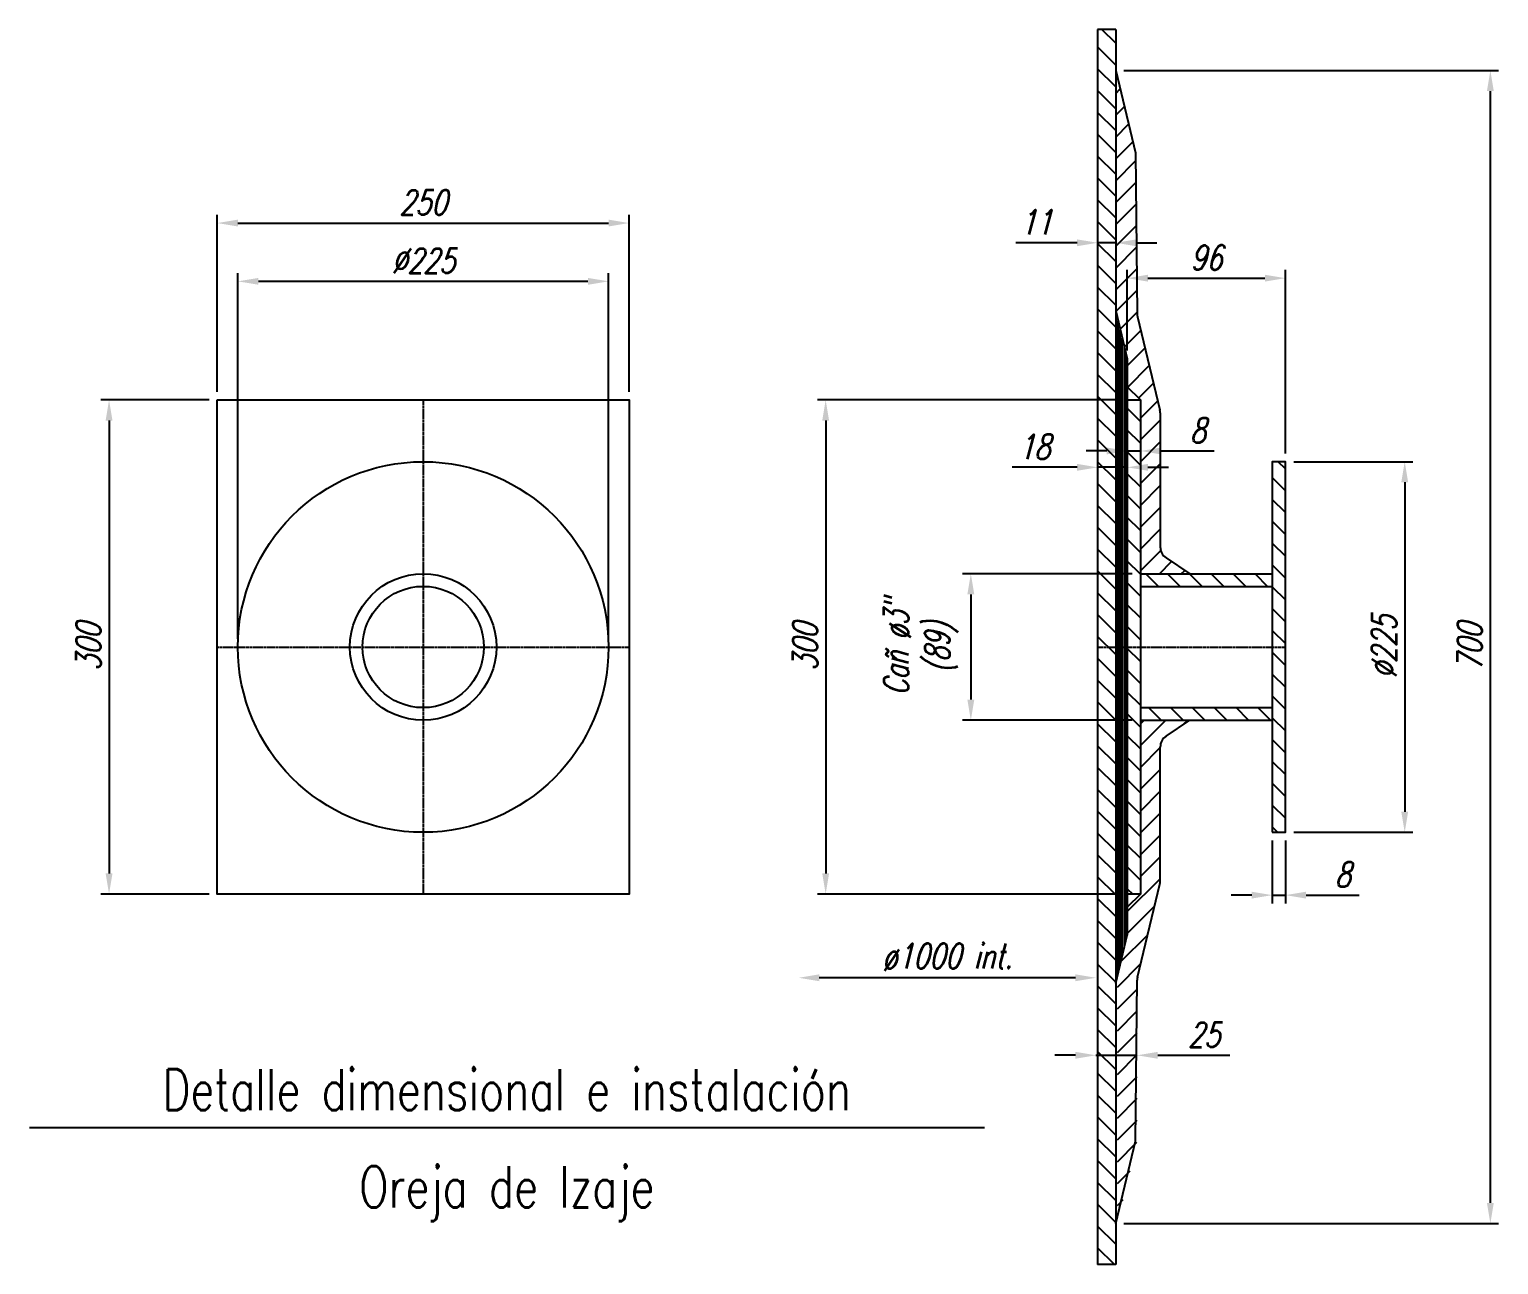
# Model space of a CAD drawing. Header units: inches. Extents: x -293597 to -232636, y -119329 to -80370.
# Drawn here: x -292427 to -291535, y -89234 to -88484 of the extents above; entities that cross this region are included whole.
import ezdxf
from ezdxf.enums import TextEntityAlignment as Align

# ---------------------------------------------------------------- set-up
doc = ezdxf.new("R2010")
doc.units = ezdxf.units.IN
doc.header["$MEASUREMENT"] = 0
doc.linetypes.add('CENTER', pattern=[2, 1.25, -0.25, 0.25, -0.25])
for name, color, linetype in [('IA-ACHU', 1, 'Continuous'), ('IA-DIBUJO', 3, 'Continuous'), ('IA-DIM', 7, 'Continuous'), ('IA-EJES', 4, 'CENTER'), ('IA-TITLE', 6, 'Continuous'), ('IA-TRAZ', 8, 'Continuous')]:
    doc.layers.add(name, color=color, linetype=linetype)
doc.styles.add('ING-AMB', font='romans.shx', dxfattribs={"width": 0.75, "oblique": 15})
doc.dimstyles.new('ING-AMB 5', dxfattribs={"dimscale": 5, "dimtxt": 3, "dimasz": 2.5, "dimexe": 1, "dimexo": 1, "dimgap": 1, "dimtad": 1, "dimdec": 0, "dimzin": 0, "dimdsep": 46, "dimtxsty": 'ING-AMB', "dimcen": 0.1, "dimclrd": 7, "dimclre": 7, "dimclrt": 2, "dimadec": 0, "dimazin": 0, "dimtfac": 1, "dimtdec": 0, "dimtmove": 0, "dimatfit": 3, "dimfxl": 1, "dimtolj": 1, "dimtzin": 0, "dimarcsym": 0})
pattern_1 = [(45, (-318665.946, -115142.8915), (-6.629126, 6.629126), [])]
pattern_2 = [(135, (-318665.946, -115142.8915), (-6.629126, -6.629126), [])]

# ---------------------------------------------------------------- blocks, each defined once
blk = doc.blocks.new('*D113')
at = {"layer": 'Defpoints', "color": 0, "ltscale": 0.5, "transparency": 16777216}
for p in [(-292300.29, -88636.92), (-292300.29, -88858.94), (-292075.29, -88858.94)]:
    blk.add_point(p, dxfattribs=at)
at = {"layer": 'IA-DIM', "color": 7, "linetype": 'ByBlock', "lineweight": -2, "ltscale": 0.5, "transparency": 16777216}
for p, q in [((-292300.29, -88853.94), (-292300.29, -88631.92)), ((-292075.29, -88853.94), (-292075.29, -88631.92)), ((-292087.79, -88636.92), (-292287.79, -88636.92))]:
    blk.add_line(p, q, dxfattribs=at)
at = {"layer": 'IA-DIM', "color": 7, "ltscale": 0.5, "transparency": 16777216}
for points in [[(-292287.79, -88634.84), (-292287.79, -88639), (-292300.29, -88636.92)], [(-292087.79, -88634.84), (-292087.79, -88639), (-292075.29, -88636.92)]]:
    blk.add_solid(points, dxfattribs=at)
at = {"layer": 'IA-DIM', "color": 2, "ltscale": 0.5, "transparency": 16777216, "insert": (-292187.79, -88624.42), "char_height": 15, "attachment_point": 5, "style": 'ING-AMB'}
blk.add_mtext('\\A1;%%C225', dxfattribs=at)
blk = doc.blocks.new('*D114')
at = {"layer": 'Defpoints', "color": 0, "ltscale": 0.5, "transparency": 16777216}
for p in [(-292062.79, -88601.53), (-292312.79, -88708.94), (-292062.79, -88708.94)]:
    blk.add_point(p, dxfattribs=at)
at = {"layer": 'IA-DIM', "color": 7, "linetype": 'ByBlock', "lineweight": -2, "ltscale": 0.5, "transparency": 16777216}
for p, q in [((-292312.79, -88703.94), (-292312.79, -88596.53)), ((-292062.79, -88703.94), (-292062.79, -88596.53)), ((-292300.29, -88601.53), (-292075.29, -88601.53))]:
    blk.add_line(p, q, dxfattribs=at)
at = {"layer": 'IA-DIM', "color": 7, "ltscale": 0.5, "transparency": 16777216}
for points in [[(-292300.29, -88599.45), (-292300.29, -88603.62), (-292312.79, -88601.53)], [(-292075.29, -88599.45), (-292075.29, -88603.62), (-292062.79, -88601.53)]]:
    blk.add_solid(points, dxfattribs=at)
at = {"layer": 'IA-DIM', "color": 2, "ltscale": 0.5, "transparency": 16777216, "insert": (-292187.79, -88589.03), "char_height": 15, "attachment_point": 5, "style": 'ING-AMB'}
blk.add_mtext('\\A1;250', dxfattribs=at)
blk = doc.blocks.new('*D115')
at = {"layer": 'Defpoints', "color": 0, "ltscale": 0.5, "transparency": 16777216}
for p in [(-292312.79, -88708.94), (-292378.46, -89008.94), (-292312.79, -89008.94)]:
    blk.add_point(p, dxfattribs=at)
at = {"layer": 'IA-DIM', "color": 7, "linetype": 'ByBlock', "lineweight": -2, "ltscale": 0.5, "transparency": 16777216}
for p, q in [((-292317.79, -88708.94), (-292383.46, -88708.94)), ((-292378.46, -88721.44), (-292378.46, -88996.44)), ((-292317.79, -89008.94), (-292383.46, -89008.94))]:
    blk.add_line(p, q, dxfattribs=at)
at = {"layer": 'IA-DIM', "color": 7, "ltscale": 0.5, "transparency": 16777216}
for points in [[(-292380.54, -88721.44), (-292376.38, -88721.44), (-292378.46, -88708.94)], [(-292380.54, -88996.44), (-292376.38, -88996.44), (-292378.46, -89008.94)]]:
    blk.add_solid(points, dxfattribs=at)
at = {"layer": 'IA-DIM', "color": 2, "ltscale": 0.5, "transparency": 16777216, "insert": (-292390.96, -88858.94), "char_height": 15, "attachment_point": 5, "rotation": 90, "style": 'ING-AMB'}
blk.add_mtext('\\A1;300', dxfattribs=at)
blk = doc.blocks.new('*D116')
at = {"layer": 'Defpoints', "color": 0, "ltscale": 0.5, "transparency": 16777216}
for p in [(-291664.42, -88746.44), (-291664.42, -88971.44), (-291592.02, -88971.44)]:
    blk.add_point(p, dxfattribs=at)
at = {"layer": 'IA-DIM', "color": 7, "linetype": 'ByBlock', "lineweight": -2, "ltscale": 0.5, "transparency": 16777216}
for p, q in [((-291659.42, -88746.44), (-291587.02, -88746.44)), ((-291592.02, -88758.94), (-291592.02, -88958.94)), ((-291659.42, -88971.44), (-291587.02, -88971.44))]:
    blk.add_line(p, q, dxfattribs=at)
at = {"layer": 'IA-DIM', "color": 7, "ltscale": 0.5, "transparency": 16777216}
for points in [[(-291594.11, -88758.94), (-291589.94, -88758.94), (-291592.02, -88746.44)], [(-291594.11, -88958.94), (-291589.94, -88958.94), (-291592.02, -88971.44)]]:
    blk.add_solid(points, dxfattribs=at)
at = {"layer": 'IA-DIM', "color": 2, "ltscale": 0.5, "transparency": 16777216, "insert": (-291604.52, -88858.94), "char_height": 15, "attachment_point": 5, "rotation": 90, "style": 'ING-AMB'}
blk.add_mtext('\\A1;%%C225', dxfattribs=at)
blk = doc.blocks.new('*D117')
at = {"layer": 'Defpoints', "color": 0, "ltscale": 0.5, "transparency": 16777216}
for p in [(-291959.87, -89059.76), (-291959.87, -89059.76), (-291779.42, -89059.76)]:
    blk.add_point(p, dxfattribs=at)
at = {"layer": 'IA-DIM', "color": 7, "linetype": 'ByBlock', "lineweight": -2, "ltscale": 0.5, "transparency": 16777216}
blk.add_line((-291791.92, -89059.76), (-291947.37, -89059.76), dxfattribs=at)
at = {"layer": 'IA-DIM', "color": 7, "ltscale": 0.5, "transparency": 16777216}
for points in [[(-291947.37, -89057.68), (-291947.37, -89061.85), (-291959.87, -89059.76)], [(-291791.92, -89057.68), (-291791.92, -89061.85), (-291779.42, -89059.76)]]:
    blk.add_solid(points, dxfattribs=at)
at = {"layer": 'IA-DIM', "color": 2, "ltscale": 0.5, "transparency": 16777216, "insert": (-291869.65, -89047.26), "char_height": 15, "attachment_point": 5, "style": 'ING-AMB'}
blk.add_mtext('\\A1;ø1000 int.', dxfattribs=at)
blk = doc.blocks.new('*D118')
at = {"layer": 'Defpoints', "color": 0, "ltscale": 0.5, "transparency": 16777216}
for p in [(-291778.42, -88613.52), (-291778.42, -88613.52), (-291767.42, -88613.52)]:
    blk.add_point(p, dxfattribs=at)
at = {"layer": 'IA-DIM', "color": 7, "linetype": 'ByBlock', "lineweight": -2, "ltscale": 0.5, "transparency": 16777216}
for p, q in [((-291790.92, -88613.52), (-291828.15, -88613.52)), ((-291767.42, -88613.52), (-291778.42, -88613.52)), ((-291754.92, -88613.52), (-291742.42, -88613.52))]:
    blk.add_line(p, q, dxfattribs=at)
at = {"layer": 'IA-DIM', "color": 7, "ltscale": 0.5, "transparency": 16777216}
for points in [[(-291790.92, -88611.44), (-291790.92, -88615.61), (-291778.42, -88613.52)], [(-291754.92, -88611.44), (-291754.92, -88615.61), (-291767.42, -88613.52)]]:
    blk.add_solid(points, dxfattribs=at)
at = {"layer": 'IA-DIM', "color": 2, "ltscale": 0.5, "transparency": 16777216, "insert": (-291815.78, -88601.02), "char_height": 15, "attachment_point": 5, "style": 'ING-AMB'}
blk.add_mtext('\\A1;11', dxfattribs=at)
blk = doc.blocks.new('*D119')
at = {"layer": 'Defpoints', "color": 0, "ltscale": 0.5, "transparency": 16777216}
for p in [(-291767.42, -88508.94), (-291540.04, -88508.94), (-291767.42, -89208.94)]:
    blk.add_point(p, dxfattribs=at)
at = {"layer": 'IA-DIM', "color": 7, "linetype": 'ByBlock', "lineweight": -2, "ltscale": 0.5, "transparency": 16777216}
for p, q in [((-291762.42, -88508.94), (-291535.04, -88508.94)), ((-291540.04, -89196.44), (-291540.04, -88521.44)), ((-291762.42, -89208.94), (-291535.04, -89208.94))]:
    blk.add_line(p, q, dxfattribs=at)
at = {"layer": 'IA-DIM', "color": 7, "ltscale": 0.5, "transparency": 16777216}
for points in [[(-291542.12, -88521.44), (-291537.95, -88521.44), (-291540.04, -88508.94)], [(-291542.12, -89196.44), (-291537.95, -89196.44), (-291540.04, -89208.94)]]:
    blk.add_solid(points, dxfattribs=at)
at = {"layer": 'IA-DIM', "color": 2, "ltscale": 0.5, "transparency": 16777216, "insert": (-291552.54, -88858.94), "char_height": 15, "attachment_point": 5, "rotation": 90, "style": 'ING-AMB'}
blk.add_mtext('\\A1;700', dxfattribs=at)
blk = doc.blocks.new('*D120')
at = {"layer": 'Defpoints', "color": 0, "ltscale": 0.5, "transparency": 16777216}
for p in [(-291779.42, -89106.84), (-291754.42, -89106.84), (-291754.42, -89106.84)]:
    blk.add_point(p, dxfattribs=at)
at = {"layer": 'IA-DIM', "color": 7, "linetype": 'ByBlock', "lineweight": -2, "ltscale": 0.5, "transparency": 16777216}
for p, q in [((-291791.92, -89106.84), (-291804.42, -89106.84)), ((-291779.42, -89106.84), (-291754.42, -89106.84)), ((-291741.92, -89106.84), (-291698.25, -89106.84))]:
    blk.add_line(p, q, dxfattribs=at)
at = {"layer": 'IA-DIM', "color": 7, "ltscale": 0.5, "transparency": 16777216}
for points in [[(-291791.92, -89104.76), (-291791.92, -89108.93), (-291779.42, -89106.84)], [(-291741.92, -89104.76), (-291741.92, -89108.93), (-291754.42, -89106.84)]]:
    blk.add_solid(points, dxfattribs=at)
at = {"layer": 'IA-DIM', "color": 2, "ltscale": 0.5, "transparency": 16777216, "insert": (-291713.83, -89094.34), "char_height": 15, "attachment_point": 5, "style": 'ING-AMB'}
blk.add_mtext('\\A1;25', dxfattribs=at)
blk = doc.blocks.new('*D121')
at = {"layer": 'Defpoints', "color": 0, "ltscale": 0.5, "transparency": 16777216}
for p in [(-291760.42, -88739.91), (-291752.42, -88739.91), (-291752.42, -88739.91)]:
    blk.add_point(p, dxfattribs=at)
at = {"layer": 'IA-DIM', "color": 7, "linetype": 'ByBlock', "lineweight": -2, "ltscale": 0.5, "transparency": 16777216}
for p, q in [((-291772.92, -88739.91), (-291785.42, -88739.91)), ((-291760.42, -88739.91), (-291752.42, -88739.91)), ((-291739.92, -88739.91), (-291707.77, -88739.91))]:
    blk.add_line(p, q, dxfattribs=at)
at = {"layer": 'IA-DIM', "color": 7, "ltscale": 0.5, "transparency": 16777216}
for points in [[(-291772.92, -88737.82), (-291772.92, -88741.99), (-291760.42, -88739.91)], [(-291739.92, -88737.82), (-291739.92, -88741.99), (-291752.42, -88739.91)]]:
    blk.add_solid(points, dxfattribs=at)
at = {"layer": 'IA-DIM', "color": 2, "ltscale": 0.5, "transparency": 16777216, "insert": (-291717.59, -88727.41), "char_height": 15, "attachment_point": 5, "style": 'ING-AMB'}
blk.add_mtext('\\A1;8', dxfattribs=at)
blk = doc.blocks.new('*D122')
at = {"layer": 'Defpoints', "color": 0, "ltscale": 0.5, "transparency": 16777216}
for p in [(-291672.42, -88971.44), (-291664.42, -88971.44), (-291664.42, -89009.6)]:
    blk.add_point(p, dxfattribs=at)
at = {"layer": 'IA-DIM', "color": 7, "linetype": 'ByBlock', "lineweight": -2, "ltscale": 0.5, "transparency": 16777216}
for p, q in [((-291672.42, -88976.44), (-291672.42, -89014.6)), ((-291664.42, -88976.44), (-291664.42, -89014.6)), ((-291684.92, -89009.6), (-291697.42, -89009.6)), ((-291672.42, -89009.6), (-291664.42, -89009.6)), ((-291651.92, -89009.6), (-291619.77, -89009.6))]:
    blk.add_line(p, q, dxfattribs=at)
at = {"layer": 'IA-DIM', "color": 7, "ltscale": 0.5, "transparency": 16777216}
for points in [[(-291684.92, -89007.52), (-291684.92, -89011.69), (-291672.42, -89009.6)], [(-291651.92, -89007.52), (-291651.92, -89011.69), (-291664.42, -89009.6)]]:
    blk.add_solid(points, dxfattribs=at)
at = {"layer": 'IA-DIM', "color": 2, "ltscale": 0.5, "transparency": 16777216, "insert": (-291629.59, -88997.1), "char_height": 15, "attachment_point": 5, "style": 'ING-AMB'}
blk.add_mtext('\\A1;8', dxfattribs=at)
blk = doc.blocks.new('*D123')
at = {"layer": 'Defpoints', "color": 0, "ltscale": 0.5, "transparency": 16777216}
for p in [(-291664.42, -88635), (-291760.42, -88683.94), (-291664.42, -88746.44)]:
    blk.add_point(p, dxfattribs=at)
at = {"layer": 'IA-DIM', "color": 7, "linetype": 'ByBlock', "lineweight": -2, "ltscale": 0.5, "transparency": 16777216}
for p, q in [((-291760.42, -88678.94), (-291760.42, -88630)), ((-291664.42, -88741.44), (-291664.42, -88630)), ((-291747.92, -88635), (-291676.92, -88635))]:
    blk.add_line(p, q, dxfattribs=at)
at = {"layer": 'IA-DIM', "color": 7, "ltscale": 0.5, "transparency": 16777216}
for points in [[(-291747.92, -88632.92), (-291747.92, -88637.08), (-291760.42, -88635)], [(-291676.92, -88632.92), (-291676.92, -88637.08), (-291664.42, -88635)]]:
    blk.add_solid(points, dxfattribs=at)
at = {"layer": 'IA-DIM', "color": 2, "ltscale": 0.5, "transparency": 16777216, "insert": (-291712.42, -88622.5), "char_height": 15, "attachment_point": 5, "style": 'ING-AMB'}
blk.add_mtext('\\A1;96', dxfattribs=at)
blk = doc.blocks.new('*D124')
at = {"layer": 'Defpoints', "color": 0, "ltscale": 0.5, "transparency": 16777216}
for p in [(-291752.42, -88814.49), (-291855.39, -88903.39), (-291752.42, -88903.39)]:
    blk.add_point(p, dxfattribs=at)
at = {"layer": 'IA-DIM', "color": 7, "linetype": 'ByBlock', "lineweight": -2, "ltscale": 0.5, "transparency": 16777216}
for p, q in [((-291757.42, -88814.49), (-291860.39, -88814.49)), ((-291855.39, -88826.99), (-291855.39, -88890.89)), ((-291757.42, -88903.39), (-291860.39, -88903.39))]:
    blk.add_line(p, q, dxfattribs=at)
at = {"layer": 'IA-DIM', "color": 7, "ltscale": 0.5, "transparency": 16777216}
for points in [[(-291857.47, -88826.99), (-291853.3, -88826.99), (-291855.39, -88814.49)], [(-291857.47, -88890.89), (-291853.3, -88890.89), (-291855.39, -88903.39)]]:
    blk.add_solid(points, dxfattribs=at)
at = {"layer": 'IA-DIM', "color": 2, "ltscale": 0.5, "transparency": 16777216, "insert": (-291885.75, -88858.94), "char_height": 15, "attachment_point": 5, "rotation": 90, "style": 'ING-AMB'}
blk.add_mtext('\\A1;{\\W0.7;Cañ ø3"\\P(89)}', dxfattribs=at)
blk = doc.blocks.new('*D125')
at = {"layer": 'Defpoints', "color": 0, "ltscale": 0.5, "transparency": 16777216}
for p in [(-291778.42, -88749.85), (-291778.42, -88749.85), (-291760.42, -88749.85)]:
    blk.add_point(p, dxfattribs=at)
at = {"layer": 'IA-DIM', "color": 7, "linetype": 'ByBlock', "lineweight": -2, "ltscale": 0.5, "transparency": 16777216}
for p, q in [((-291790.92, -88749.85), (-291830.25, -88749.85)), ((-291760.42, -88749.85), (-291778.42, -88749.85)), ((-291747.92, -88749.85), (-291735.42, -88749.85))]:
    blk.add_line(p, q, dxfattribs=at)
at = {"layer": 'IA-DIM', "color": 7, "ltscale": 0.5, "transparency": 16777216}
for points in [[(-291790.92, -88747.76), (-291790.92, -88751.93), (-291778.42, -88749.85)], [(-291747.92, -88747.76), (-291747.92, -88751.93), (-291760.42, -88749.85)]]:
    blk.add_solid(points, dxfattribs=at)
at = {"layer": 'IA-DIM', "color": 2, "ltscale": 0.5, "transparency": 16777216, "insert": (-291816.83, -88737.35), "char_height": 15, "attachment_point": 5, "style": 'ING-AMB'}
blk.add_mtext('\\A1;18', dxfattribs=at)
blk = doc.blocks.new('*D126')
at = {"layer": 'Defpoints', "color": 0, "ltscale": 0.5, "transparency": 16777216}
for p in [(-291760.42, -88708.94), (-291943.49, -89008.94), (-291760.42, -89008.94)]:
    blk.add_point(p, dxfattribs=at)
at = {"layer": 'IA-DIM', "color": 7, "linetype": 'ByBlock', "lineweight": -2, "ltscale": 0.5, "transparency": 16777216}
for p, q in [((-291765.42, -88708.94), (-291948.49, -88708.94)), ((-291943.49, -88721.44), (-291943.49, -88996.44)), ((-291765.42, -89008.94), (-291948.49, -89008.94))]:
    blk.add_line(p, q, dxfattribs=at)
at = {"layer": 'IA-DIM', "color": 7, "ltscale": 0.5, "transparency": 16777216}
for points in [[(-291945.57, -88721.44), (-291941.41, -88721.44), (-291943.49, -88708.94)], [(-291945.57, -88996.44), (-291941.41, -88996.44), (-291943.49, -89008.94)]]:
    blk.add_solid(points, dxfattribs=at)
at = {"layer": 'IA-DIM', "color": 2, "ltscale": 0.5, "transparency": 16777216, "insert": (-291955.99, -88858.94), "char_height": 15, "attachment_point": 5, "rotation": 90, "style": 'ING-AMB'}
blk.add_mtext('\\A1;300', dxfattribs=at)

msp = doc.modelspace()

# ---------------------------------------------------------------- hatches: boundary and pattern name
at = {"layer": 'IA-ACHU'}
h = msp.add_hatch(dxfattribs=at)
h.set_pattern_fill('ANSI31', color=256, scale=75, angle=90)
h.set_pattern_definition([(135, (-318666.946, -115142.8915), (-6.629126, -6.629126), [])])
h.paths.add_polyline_path([(-291767.42, -88483.94), (-291778.42, -88483.94), (-291778.42, -89233.94), (-291767.42, -89233.94)])
h = msp.add_hatch(dxfattribs=at)
h.set_pattern_fill('ANSI31', color=256, scale=75)
h.set_pattern_definition(pattern_1)
edge = h.paths.add_edge_path()
edge.add_line((-291755.42, -88558.94), (-291767.42, -88508.94))
edge.add_line((-291767.42, -88508.94), (-291767.42, -88654.77))
edge.add_line((-291767.42, -88654.77), (-291760.42, -88683.94))
edge.add_line((-291760.42, -88683.94), (-291760.42, -88700.94))
edge.add_line((-291760.42, -88700.94), (-291752.42, -88708.94))
edge.add_line((-291752.42, -88708.94), (-291752.42, -88814.49))
edge.add_line((-291752.42, -88814.49), (-291722.42, -88814.49))
edge.add_line((-291722.42, -88814.49), (-291736.85, -88804.86))
edge.add_arc((-291732.42, -88798.21), 8, 180, 236.30993, ccw=False)
edge.add_line((-291740.42, -88798.21), (-291740.42, -88716.8))
edge.add_arc((-291748.42, -88716.8), 8, 360, 373.49573)
edge.add_line((-291740.64, -88714.93), (-291754.19, -88658.44))
edge.add_arc((-291746.42, -88656.57), 8, 180, 193.49573, ccw=False)
edge.add_line((-291754.42, -88656.57), (-291755.42, -88558.94))
h = msp.add_hatch(dxfattribs=at)
h.set_pattern_fill('ANSI31', color=256, scale=10, angle=45)
h.set_pattern_definition([(90, (-318665.946, -115142.8915), (-1.25, 0), [])])
h.paths.add_polyline_path([(-291767.42, -89063.1), (-291760.42, -89033.94), (-291760.42, -88683.94), (-291766.42, -88658.94)])
h = msp.add_hatch(dxfattribs=at)
h.set_pattern_fill('ANSI31', color=256, scale=75, angle=90)
h.set_pattern_definition([(135, (-313316.0575, -114874.817), (-6.629126, -6.629126), [])])
h.paths.add_polyline_path([(-291752.42, -88708.94), (-291760.42, -88708.94), (-291760.42, -89008.94), (-291752.42, -89008.94)])
h = msp.add_hatch(dxfattribs=at)
h.set_pattern_fill('ANSI31', color=256, scale=75, angle=90)
h.set_pattern_definition([(135, (-313228.0575, -114837.317), (-6.629126, -6.629126), [])])
h.paths.add_polyline_path([(-291664.42, -88746.44), (-291672.42, -88746.44), (-291672.42, -88971.44), (-291664.42, -88971.44)])
h = msp.add_hatch(dxfattribs=at)
h.set_pattern_fill('ANSI31', color=256, scale=75, angle=90)
h.set_pattern_definition(pattern_2)
h.paths.add_polyline_path([(-291752.42, -88814.49), (-291752.42, -88822.11), (-291672.42, -88822.11), (-291672.42, -88814.49)])
h = msp.add_hatch(dxfattribs=at)
h.set_pattern_fill('ANSI31', color=256, scale=75, angle=90)
h.set_pattern_definition(pattern_2)
h.paths.add_polyline_path([(-291672.42, -88903.39), (-291752.42, -88903.39), (-291752.42, -88895.77), (-291672.42, -88895.77)])
h = msp.add_hatch(dxfattribs=at)
h.set_pattern_fill('ANSI31', color=256, scale=75)
h.set_pattern_definition(pattern_1)
h.paths.add_polyline_path([(-291754.42, -89158.94), (-291766.42, -89208.94), (-291766.42, -89058.94), (-291760.42, -89033.94), (-291760.42, -89016.94), (-291752.42, -89008.94), (-291752.42, -88903.39), (-291722.42, -88903.39), (-291736.85, -88913.01, 0.250765), (-291740.42, -88919.67), (-291740.42, -89001.08, -0.058954), (-291740.64, -89002.95), (-291754.19, -89059.44, 0.058954), (-291754.42, -89061.3)])

# ---------------------------------------------------------------- linework, layer by layer
for p, q in [((-291767.42, -88483.94), (-291778.42, -88483.94)), ((-291767.42, -89233.94), (-291778.42, -89233.94))]:
    msp.add_line(p, q)
at = {"layer": 'IA-DIBUJO'}
for p, q in [((-291778.42, -88483.94), (-291778.42, -89233.94)), ((-291767.42, -88483.94), (-291767.42, -89233.94)), ((-291767.42, -88508.94), (-291755.42, -88558.94)), ((-291755.42, -88558.94), (-291754.42, -88656.57)), ((-291767.42, -88654.77), (-291760.42, -88683.94)), ((-291754.19, -88658.44), (-291740.64, -88714.93)), ((-291760.42, -88683.94), (-291760.42, -89033.94)), ((-291752.42, -88708.94), (-291760.42, -88700.94)), ((-291740.42, -88716.8), (-291740.42, -88798.21)), ((-291736.85, -88804.86), (-291722.42, -88814.49)), ((-291752.42, -88814.49), (-291672.42, -88814.49)), ((-291752.42, -88822.11), (-291672.42, -88822.11)), ((-291752.42, -88895.77), (-291672.42, -88895.77)), ((-291752.42, -88903.39), (-291672.42, -88903.39)), ((-291736.85, -88913.01), (-291722.42, -88903.39)), ((-291740.42, -89001.08), (-291740.42, -88919.67)), ((-291754.19, -89059.44), (-291740.64, -89002.95)), ((-291752.42, -89008.94), (-291760.42, -89016.94)), ((-291767.42, -89063.1), (-291760.42, -89033.94)), ((-291755.42, -89158.94), (-291754.42, -89061.3)), ((-291767.42, -89208.94), (-291755.42, -89158.94))]:
    msp.add_line(p, q, dxfattribs=at)
for points in [[(-292312.79, -88708.94), (-292062.79, -88708.94), (-292062.79, -89008.94), (-292312.79, -89008.94)], [(-291760.42, -88708.94), (-291752.42, -88708.94), (-291752.42, -89008.94), (-291760.42, -89008.94)], [(-291672.42, -88971.44), (-291664.42, -88971.44), (-291664.42, -88746.44), (-291672.42, -88746.44)]]:
    msp.add_lwpolyline(points, close=True, dxfattribs=at)
msp.add_circle((-292187.79, -88858.94), 112.5, dxfattribs=at)
for centre, start, end in [((-291746.42, -88656.57), 180, 193.49573), ((-291748.42, -88716.8), 0, 13.49573), ((-291732.42, -88798.21), 180, 236.30993), ((-291732.42, -88919.67), 123.69007, 180), ((-291748.42, -89001.08), 346.50427, 0), ((-291746.42, -89061.3), 166.50427, 180)]:
    msp.add_arc(centre, 8, start, end, dxfattribs=at)
at = {"layer": 'IA-EJES'}
for p, q in [((-292187.79, -88708.94), (-292187.79, -89008.94)), ((-292312.79, -88858.94), (-292062.79, -88858.94)), ((-291778.42, -88858.94), (-291664.42, -88858.94))]:
    msp.add_line(p, q, dxfattribs=at)
at = {"layer": 'IA-TITLE'}
msp.add_line((-292426.82, -89150.75), (-291847.17, -89150.75), dxfattribs=at)
at = {"layer": 'IA-TRAZ'}
for radius in [44.45, 36.83]:
    msp.add_circle((-292187.79, -88858.94), radius, dxfattribs=at)

# ---------------------------------------------------------------- texts
at = {"layer": 'IA-TITLE', "style": 'ING-AMB', "width": 0.75}
for s, p in [('Detalle dimensional e instalación', (-292136.99, -89140.19)), ('Oreja de Izaje', (-292136.99, -89199.23))]:
    msp.add_text(s, height=25, dxfattribs=at).set_placement(p, align=Align.CENTER)

# ---------------------------------------------------------------- dimensions: what is measured, and where the dimension line sits
at = {"layer": 'IA-DIM', "ltscale": 0.5}
for base, p1, p2, angle, picture, middle in [((-291540.04, -88508.94), (-291767.42, -89208.94), (-291767.42, -88508.94), 90, '*D119', (-291552.54, -88858.94)), ((-291778.42, -88613.52), (-291767.42, -88613.52), (-291778.42, -88613.52), 180, '*D118', (-291815.78, -88601.02)), ((-292378.46, -89008.94), (-292312.79, -88708.94), (-292312.79, -89008.94), 90, '*D115', (-292390.96, -88858.94)), ((-291943.49, -89008.94), (-291760.42, -88708.94), (-291760.42, -89008.94), 90, '*D126', (-291955.99, -88858.94)), ((-291778.42, -88749.85), (-291760.42, -88749.85), (-291778.42, -88749.85), 180, '*D125', (-291816.83, -88737.35))]:
    dim = msp.add_linear_dim(base=base, p1=p1, p2=p2, angle=angle, dimstyle='ING-AMB 5', override={"dimpost": '\\X'}, dxfattribs=at)
    dim.commit()
    dim.dimension.update_dxf_attribs({"geometry": picture, "text_midpoint": middle})
for base, p1, p2, picture, middle in [((-292062.79, -88601.53), (-292312.79, -88708.94), (-292062.79, -88708.94), '*D114', (-292187.79, -88589.03)), ((-291664.42, -88635), (-291760.42, -88683.94), (-291664.42, -88746.44), '*D123', (-291712.42, -88622.5)), ((-291752.42, -88739.91), (-291760.42, -88739.91), (-291752.42, -88739.91), '*D121', (-291717.59, -88727.41)), ((-291664.42, -89009.6), (-291672.42, -88971.44), (-291664.42, -88971.44), '*D122', (-291629.59, -88997.1)), ((-291754.42, -89106.84), (-291779.42, -89106.84), (-291754.42, -89106.84), '*D120', (-291713.83, -89094.34))]:
    dim = msp.add_linear_dim(base=base, p1=p1, p2=p2, dimstyle='ING-AMB 5', override={"dimpost": '\\X'}, dxfattribs=at)
    dim.commit()
    dim.dimension.update_dxf_attribs({"geometry": picture, "text_midpoint": middle})
for base, p1, p2, text, picture, middle in [((-292300.29, -88636.92), (-292075.29, -88858.94), (-292300.29, -88858.94), '%%C<>', '*D113', (-292187.79, -88624.42)), ((-291959.87, -89059.76), (-291779.42, -89059.76), (-291959.87, -89059.76), 'ø1000 int.', '*D117', (-291869.65, -89047.26))]:
    dim = msp.add_linear_dim(base=base, p1=p1, p2=p2, text=text, dimstyle='ING-AMB 5', override={"dimpost": '\\X'}, dxfattribs=at)
    dim.commit()
    dim.dimension.update_dxf_attribs({"geometry": picture, "text_midpoint": middle})
dim = msp.add_linear_dim(base=(-291592.02, -88971.44), p1=(-291664.42, -88746.44), p2=(-291664.42, -88971.44), angle=90, text='%%C<>', dimstyle='ING-AMB 5', override={"dimpost": '\\X'}, dxfattribs=at)
dim.commit()
dim.dimension.update_dxf_attribs({"geometry": '*D116', "text_midpoint": (-291604.52, -88858.94)})
dim = msp.add_linear_dim(base=(-291855.39, -88903.39), p1=(-291752.42, -88814.49), p2=(-291752.42, -88903.39), angle=90, text='{\\W0.7;Cañ ø3"\\P(<>)}', dimstyle='ING-AMB 5', override={"dimpost": '\\X'}, dxfattribs=at)
dim.commit()
dim.dimension.update_dxf_attribs({"geometry": '*D124', "text_midpoint": (-291855.39, -88858.94), "dimtype": 160})

doc.saveas('drawing.dxf')
